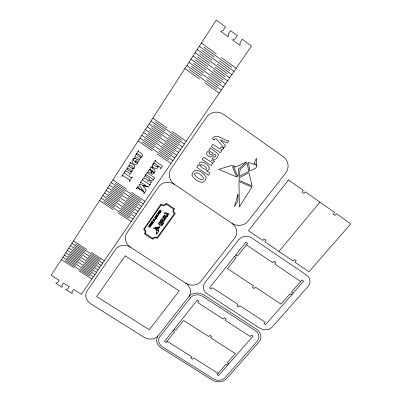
<?xml version="1.0" encoding="UTF-8"?>
<svg xmlns="http://www.w3.org/2000/svg" width="402" height="402" viewBox="0 0 402 402"><rect width="100%" height="100%" fill="white"/><g stroke="black" fill="none" stroke-linecap="round" stroke-linejoin="round"><path stroke-width="0.6" d="M158.107 335.871L157.966 336.082A10.542 8.794 16.5 0 0 161.509 348.202L212.266 380.031A10.392 8.527 10.7 0 0 226.572 378.714L258.883 342.137A10.784 9.135 7.4 0 0 256.486 329.238L203.874 294.988A10.924 9.452 14.4 0 0 189.131 296.314L158.107 335.871A10.608 8.879 18.7 0 1 143.946 337.188L91.073 304.033A10.849 9.095 25.6 0 1 87.098 290.817L115.61 249.361A11.241 9.799 26.3 0 1 130.173 247.029L186.161 283.475A10.99 9.553 17.2 0 1 188.94 296.52M145.368 233.567L152.604 238.321M278.998 251.411L319.957 202.136M185.91 283.289A11.14 9.824 16.3 0 0 200.879 281.294L234.642 238.21A11.568 10.598 12.5 0 0 232.346 223.648L174.121 184.166A11.824 10.904 28.3 0 0 158.564 186.92L126.937 232.899A11.392 10.085 26.7 0 0 130.459 247.19M167.071 341.218L191.895 356.86L190.839 358.132L192.583 359.227L193.638 357.961L218.075 373.357M61.345 259.657L74.385 267.928M78.963 270.832L91.872 279.023M173.031 330.635L174.669 331.675L166.036 342.514L164.418 341.494L197.261 300.113L198.93 301.193L197.819 302.595L223.306 319.098L224.442 317.731L226.231 318.892L225.095 320.258L250.17 336.494L251.33 335.157L252.943 336.208L218.567 375.589L216.995 374.599L226.009 364.247L227.592 365.252M68.174 255.843L92.686 271.456M64.335 255.039L77.415 263.36M82.008 266.285L94.952 274.521M66.667 258.154L91.143 273.722M62.838 257.35L75.898 265.647M80.48 268.561L93.41 276.777M174.182 329.188L175.82 330.228L183.573 320.489L208.754 336.59L209.854 335.268L211.628 336.399L210.522 337.72L235.306 353.569L227.21 362.865L228.793 363.875M65.169 260.461L89.611 275.978M68.858 248.039L81.998 256.441M86.616 259.39L99.626 267.707M71.199 251.19L95.792 266.898M67.345 250.381L80.465 258.757M85.073 261.697L98.063 269.988M69.682 253.521L94.239 269.184M65.838 252.712L78.938 261.064M83.536 263.993L96.505 272.26M75.787 244.14L100.495 259.993M71.908 243.326L85.088 251.778M89.721 254.747L102.766 263.114M74.249 246.496L98.922 262.305M70.38 245.687L83.541 254.114M88.164 257.074L101.193 265.415M72.722 248.848L97.354 264.606M73.44 240.954L86.646 249.431M91.279 252.411L104.349 260.803M102.827 195.503L116.429 204.492M121.203 207.648L134.665 216.542M105.203 198.905L130.655 215.708M101.168 198.065L114.751 207.025M119.52 210.171L132.956 219.035M103.545 201.452L128.957 218.201M99.52 200.613L113.083 209.548M117.841 212.683L131.258 221.517M106.158 190.352L119.806 199.397M124.595 202.578L138.102 211.527M108.54 193.774L134.072 210.688M104.485 192.935L118.113 201.95M122.896 205.12L136.378 214.04M106.867 196.347L132.358 213.206M109.515 185.151L123.213 194.261M128.017 197.457L141.564 206.467M111.902 188.603L137.519 205.628M107.831 187.759L121.504 196.834M126.303 200.02L139.831 209.005M110.218 191.196L135.796 208.166M112.907 179.91L126.645 189.081M131.469 192.297L145.062 201.367M115.299 183.387L140.996 200.523M111.208 182.538L124.927 191.674M129.74 194.885L143.308 203.925M113.595 186L139.258 203.08M235.783 254.903L237.502 256.054L247.637 243.351L245.908 242.18L209.462 287.963L211.145 289.063L212.291 287.631L238.024 304.48L236.853 305.882L238.657 307.063L239.828 305.661L265.139 322.238L263.948 323.605L265.576 324.67L303.646 281.174L301.972 280.043L291.41 292.138L293.073 293.254M234.461 256.556L236.18 257.707L227.472 268.611L253.521 285.897L252.315 287.345L254.139 288.556L255.35 287.108L280.963 304.108L290.038 293.716L291.696 294.827M246.401 244.903L272.837 262.737L274.104 261.225L275.958 262.476L274.697 263.988L300.681 281.521M139.926 138.127L154.021 147.78M158.966 151.167L172.905 160.71M142.338 141.805L168.699 159.845M138.107 140.936L152.177 150.554M157.117 153.931L171.031 163.443M143.579 132.469L157.725 142.187M162.689 145.599L176.674 155.212M146.001 136.177L172.448 154.338M141.75 135.303L155.865 144.991M160.825 148.388L174.785 157.966M144.167 138.997L170.574 157.097M147.273 126.761L161.463 136.549M166.443 139.981L180.473 149.66M149.695 130.499L176.232 148.785M145.423 129.62L159.589 139.373M164.564 142.795L178.568 152.443M147.841 133.343L174.337 151.569M150.996 121.002L165.232 130.856M170.232 134.313L184.312 144.062M153.418 124.771L180.051 143.182M149.127 123.886L163.343 133.71M168.332 137.157L182.387 146.866M151.554 127.64L178.136 145.991M152.871 118.103L167.131 127.992M172.136 131.464L186.242 141.243M155.298 121.886L181.97 140.363M184.885 68.586L199.558 79.073M204.703 82.752L219.206 93.113M191.407 66.355L218.934 86.088M186.915 65.446L201.613 75.968M206.769 79.661L221.296 90.063M189.367 69.496L216.844 89.154M195.523 60.034L223.14 79.908M191.005 59.119L205.754 69.717M210.929 73.44L225.502 83.912M193.457 63.204L221.035 83.003M188.955 62.29L203.678 72.852M208.844 76.556L223.396 86.998M199.673 53.647L227.391 73.672M195.136 52.727L209.939 63.41M215.13 67.154L229.753 77.712M197.593 56.848L225.261 76.797M193.066 55.928L207.844 66.571M213.025 70.305L227.622 80.817M199.307 46.28L214.16 57.039M219.371 60.813L234.044 71.445M201.764 50.431L229.532 70.531M197.216 49.511L212.045 60.23M217.246 63.993L231.894 74.586M201.407 43.034L216.286 53.833M221.507 57.622L236.205 68.29M203.864 47.205L231.678 67.37M232.09 223.447A11.743 10.909 9.8 0 0 248.069 221.07L285.636 173.131A12.281 11.758 -5.6 0 0 283.204 156.639L223.733 114.459A12.492 12.201 39.1 0 0 206.442 117.319L171.162 168.609A12 11.241 29.4 0 0 174.418 184.337M145.363 233.567A3.668 3.266 26.8 0 0 144.398 229.225L161.197 204.93A3.759 3.442 27.8 0 0 166.287 204.201L173.569 209A3.734 3.422 24.2 0 0 174.367 213.638L157.127 237.597A3.643 3.251 24.1 0 0 152.604 238.321M160.142 212.507C159.242 214.145 159.87 209.829 158.473 212.135A0.583 0.528 26.9 0 0 158.478 212.316A0.528 0.482 26.9 0 0 158.574 212.542C158.664 212.05 159.634 211.156 159.363 213.05A0.613 0.558 26.8 0 0 159.514 213.14A0.513 0.462 26.8 0 0 159.89 213.166C160.83 213.015 159.941 211.457 160.142 212.507M157.81 213.442L158.911 214.698L157.624 213.688A0.558 0.508 26.9 0 1 157.584 213.447L157.991 212.864A0.558 0.508 26.9 0 1 158.237 212.809L159.674 213.613L158.298 213.045L157.81 213.442M218.311 154.83L217.809 156.664A9.226 8.869 27.8 0 1 217.005 157.875C215.944 159.514 213.578 159.85 212.135 158.504L213.532 156.549C215.055 158.308 217.186 155.117 214.874 154.514A0.904 0.869 25 0 0 214.281 154.504L210.563 156.845A2.357 2.266 26.9 0 1 209.794 156.855L207.653 155.76L206.548 153.936A2.216 2.126 27.7 0 1 206.583 153.122L207.824 151.338L209.713 150.866L208.97 149.951L210.457 147.841L218.07 153.976A2.171 2.09 24.4 0 1 218.311 154.83M161.951 224.653C158.81 226.442 158.011 219.994 161.951 224.653M228.386 33.979L228.326 36.883L220.773 31.341L223.346 30.276L225.532 26.944L216.236 20.1L51.195 275.355L59.154 280.355L57.697 282.571L55.747 283.224L62.22 287.279L62.019 285.284L63.481 283.073L69.234 286.686L67.762 288.882L65.807 289.525L72.244 293.56L72.053 291.576L73.536 289.385L81.39 294.324L251.456 46.024L242.305 39.285L240.084 42.572L240.009 45.451L232.507 39.949L235.08 38.899L237.291 35.597L230.582 30.658L228.386 33.979M238.004 194.412L237.873 201.196L234.441 206.643L238.004 194.412M156.413 228.13L156.378 229.416L155.654 227.924L157.664 227.035L156.413 228.13M156.589 229.577L156.579 229.964L158.79 230.874L158.142 228.748L156.589 229.577M136.333 154.333L140.027 157.177L141.208 156.936L141.268 156.388L140.308 155.524L137.052 153.438L136.474 153.675L138.479 150.599L138.444 151.398L142.233 154.262L142.388 155.74L142.062 156.468L141.042 157.358L140.187 157.343L140.981 157.88L139.162 160.272C139.851 158.875 135.444 155.981 134.489 157.102L136.323 153.906L136.333 154.333M152.323 164.991C151.855 168.212 157.659 170.277 158.318 166.503L158.122 165.885L160.745 167.75L160.634 169.056L162.584 166.187L155.649 161.448L155.318 161.086L155.438 160.187L153.659 162.835L154.182 163.192L153.142 163.498L152.323 164.991M209.216 167.88C209.241 169.418 207.839 170.77 206.291 170.639L210 173.187L208.472 175.312L196.744 167.262L198.191 165.212L199.156 165.825C197.769 158.142 208.759 163.78 209.216 167.88M194.412 174.016C195.272 176.488 201.784 182.317 203.713 178.523C202.864 176.051 196.322 170.187 194.412 174.016M192.03 174.398L192.02 174.659A3.337 3.146 26.2 0 0 192.106 175.418C193.945 179.061 198.211 181.94 202.266 182.357A3.327 3.136 23.6 0 0 203.02 182.176L205.131 180.418L206.115 177.88A3.332 3.146 23.6 0 0 206.035 177.121C204.211 173.453 199.915 170.548 195.839 170.136A3.342 3.156 26.3 0 0 195.081 170.322L193.201 171.81L192.03 174.398M144.172 192.372L143.921 193.643L146.283 190.171L142.861 185.568L148.328 187.166L150.644 183.749L149.564 184.518L148.514 184.046L143.117 180.387L142.74 179.945L142.946 178.815L140.032 183.156L140.951 182.558L141.499 182.749L147.479 186.634L139.313 184.232L138.921 184.819L143.599 191.377C142.69 189.553 136.449 188.9 138.343 186.036L136.353 188.644L137.263 187.925L138.122 188.025L144.172 192.372M156.664 228.215L156.594 229.336L158.102 228.537L157.75 227.23L156.664 228.215M134.846 166.564C134.931 167.724 133.906 169.408 132.559 168.75C133.494 169.945 132.303 172.242 130.735 171.734L131.524 172.262L129.745 174.599C130.404 173.212 126.087 170.438 125.122 171.463L127.007 168.574C127.253 170.071 129.957 171.468 131.464 171.654L131.74 170.92C130.409 170.041 128.61 167.755 127.153 168.353L128.952 165.589C129.168 167.086 131.776 168.272 133.233 168.694L133.69 167.941C132.358 167.061 130.549 164.755 129.097 165.368L130.846 162.313L130.831 163.056L134.132 165.378L134.846 166.564M152.278 223.643L151.951 224.236L150.78 223.462L151.484 222.934L152.278 223.643M238.592 168.885L237.924 176.965L234.004 167.629L246.707 161.84L238.592 168.885M239.145 177.94L238.939 180.342L252.099 185.87L248.974 172.639L239.145 177.94M138.313 161.318L138.087 162.413L136.941 163.85A3.452 3.166 38.9 0 1 135.228 164.393C130.735 164.579 131.303 157.011 135.796 158.237L134.499 158.363L133.509 159.066A1.462 1.342 39.2 0 0 133.384 160.348L134.971 162.061L136.946 159.046L138.042 160.277L138.313 161.318M151.177 172.976L151.242 173.679C152.855 175.171 154.966 172.564 155.071 170.95C155.463 168.83 150.921 168.634 151.745 167.006L152.956 167.307L151.534 166.785L150.79 167.086L150.087 168.091L150.378 169.368L148.946 169.76L148.253 170.875A1.548 1.427 35.2 0 0 148.981 172.584L150.408 172.84L152.378 171.051L154.182 172.272L154.092 172.795L153.448 173.021L152.926 172.066L152.172 171.94L151.177 172.976M165.423 218.095L164.307 218.879L164.92 219.135A0.794 0.719 25.2 0 0 165.207 219.105L165.76 218.713A2.789 2.533 25.6 0 0 165.991 218.361L166.121 217.834A0.658 0.598 25.2 0 0 166.041 217.588L163.885 216.01A1.01 0.915 25.7 0 1 163.699 215.794C163.524 216.819 163.106 216.437 162.589 217.301A0.678 0.613 25.6 0 0 162.604 217.613L163.589 218.392A0.714 0.648 25.5 0 0 163.82 218.392L164.91 217.728L165.423 218.095M162.674 224.617L161.921 225.738A1.05 0.95 25 0 1 161.388 225.864L159.745 225.135L158.453 223.919A1.05 0.95 25.4 0 1 158.378 223.396L159.192 222.311A1.045 0.945 25.4 0 1 159.654 222.221L161.297 222.949L162.594 224.17A1.045 0.94 25 0 1 162.674 224.617M163.312 217.226C163.9 218.517 165.167 216.733 163.549 216.969A0.573 0.518 25.5 0 0 163.358 217.13L163.323 217.196M240.1 169.393L239.265 176.443L248.803 171.342L247.145 163.091L240.1 169.393M160.368 220.462L160.463 220.974L160.167 220.788L159.745 221.386L163.363 223.783L163.805 223.165L162.664 222.406L162.981 222.366A0.714 0.648 25.2 0 0 163.227 222.236L163.503 221.798A0.744 0.673 25.2 0 0 163.503 221.502L162.458 220.391L161.006 219.844A0.744 0.673 25.5 0 0 160.72 219.954L160.368 220.462M209.005 152.83C209.271 155.212 212.02 154.544 213.251 153.323L210.774 151.795A1.492 1.432 27.2 0 0 210.271 151.79L209.819 151.936A1.889 1.819 27 0 0 209.156 152.494L209.005 152.83M162.745 221.783C160.358 222.884 160.353 218.567 162.745 221.783M124.535 172.433L124.806 173.403L130.786 177.418L131.343 177.609L132.298 176.93L129.354 181.387L129.57 180.227L129.193 179.784L123.761 176.116L122.716 175.644L121.716 176.312L124.66 171.795L124.535 172.433M156.559 232.24L156.082 234.25L156.599 233.356L156.559 232.24M152.373 170.89L150.976 171.146L149.619 170.207L149.544 169.704L150.373 169.538L152.373 170.89M159.338 227.607L159.212 228.045L158.252 228.482L157.951 227.13L159.338 227.607M158.142 166.267L157.74 166.986L156.544 166.735L154.056 165.071L153.268 163.971C154.403 162.112 157.162 165.393 158.142 166.267M137.69 162.554L136.966 163.137L135.178 162.202L136.032 160.9L137.69 162.554M256.798 165.373L255.858 168.157L249.763 170.971L248.421 162.438L256.798 165.373M152.484 223.778L151.996 224.542L150.474 223.532L151.067 222.788A0.628 0.568 26.6 0 1 151.338 222.708L152.489 223.487A0.673 0.608 26.5 0 1 152.484 223.778M145.348 175.614L145.735 176.443L149.845 179.237L147.986 181.629C148.79 180.242 144.348 177.413 143.408 178.488L145.328 175.262L145.348 175.614M147.549 172.337L147.474 172.78L147.931 173.172L154.71 177.769L152.956 180.352L153.067 179.448L152.313 178.84L146.675 175.046L146.132 174.764L145.423 175.116L147.524 171.986L147.549 172.337M159.177 226.547L158.87 227.301L159.338 227.472L159.177 226.547M200.472 165.202L200.402 165.378A1.025 0.975 26.6 0 0 200.387 165.905L202.693 168.167L205.638 169.518A1.02 0.97 24.7 0 0 206.136 169.322L206.588 168.689A1.005 0.955 24.7 0 0 206.603 168.167L204.296 165.91L201.347 164.549A1.005 0.955 26.7 0 0 200.849 164.74L200.472 165.202M149.961 180.674C149.951 185.87 154.785 178.679 149.961 180.674M256.255 158.629L254.059 163.453L256.853 164.524L256.255 158.629M164.77 213.487L164.197 213.226L165.202 212.477L169.111 213.854L168.664 214.482L166.534 213.552L168.172 215.181L167.704 215.834L165.453 213.321L164.77 213.487M214.311 139.725L214.145 140.042L212.417 138.836C215.688 131.635 224.683 141.584 228.894 140.826L227.291 143.057L220.246 139.876L225.532 145.509L223.874 147.82L216.623 139.112L215.733 138.775A1.126 1.095 30.3 0 0 214.959 138.956L214.311 139.725M158.775 231.055L156.896 234.306L156.594 230.15L158.775 231.055M165.046 219.698L164.905 219.904A0.719 0.653 25.2 0 1 164.624 220.07L164.137 220.1L164.498 220.341L164.076 220.939L161.348 219.125L161.79 218.497L163.689 219.703A0.502 0.457 25.3 0 0 163.971 219.678L164.378 219.251L165.046 219.698M167.679 216L167.533 216.206A0.724 0.658 25.2 0 1 167.252 216.371L166.76 216.402L167.126 216.648L166.699 217.246L163.961 215.427L164.408 214.794L166.312 216.005A0.508 0.457 25.4 0 0 166.594 215.98L167.006 215.552L167.679 216M214.512 161.297L213.402 162.453L211.427 162.704L212.618 163.529L211.135 165.589L202.256 159.458L203.789 157.288L209.99 161.358A1.638 1.573 25.3 0 0 210.754 161.328L212.331 159.79L214.512 161.297M223.768 148.393L222.638 149.569L220.638 149.835L221.834 150.67L220.326 152.77L211.377 146.544L212.939 144.328L219.19 148.464A1.658 1.603 25.6 0 0 219.964 148.428L221.567 146.861L223.768 148.393M251.913 187.015L239.336 206.929L238.964 181.523L251.913 187.015M161.036 204.02L143.584 229.371A3.035 2.703 26.8 0 1 144.378 233.763L152.775 239.275A3.015 2.688 24.1 0 1 157.288 238.371L175.312 213.542A3.08 2.824 24.2 0 1 174.604 208.844L166.081 203.136A2.99 2.739 27.7 0 1 165.845 203.663A3.1 2.839 27.8 0 1 161.036 204.02M125.178 255.868L96.681 296.57L149.303 329.74L179.262 290.882L125.178 255.868M148.619 226.175L150.021 227.356L150.202 227.095L149.182 225.864L150.745 226.326L150.926 226.07L149.403 225.065L150.564 226.08L149.011 225.617L149.901 227.029L148.619 226.175M149.65 224.713L151.544 225.185L150.363 223.693L150.579 224.331L150.207 224.864L149.65 224.713M152.112 221.195L151.408 222.195L152.936 223.205L153.629 222.221L152.871 222.904L152.408 222.602L152.765 221.733L152.237 222.482L151.715 222.14L152.112 221.195M152.835 220.16L154.237 221.351L152.835 220.16M153.152 219.713L154.559 220.894L153.951 219.175L155.313 219.819L153.785 218.809L154.388 220.532L153.152 219.713M154.685 217.522L155.906 218.598L155.765 219.175L156.544 218.07L156.036 218.417L154.685 217.522M155.267 216.688L156.669 217.889L156.167 217.286L156.664 216.572L157.433 216.804L155.901 215.789L156.484 216.452L155.986 217.165L155.267 216.688M156.855 214.427L156.147 215.437L157.679 216.457L158.378 215.457L157.614 216.15L157.152 215.844L157.509 214.964L156.976 215.728L156.453 215.382L156.855 214.427M159.313 210.919L161.232 211.402L160.041 209.879L160.262 210.527L159.88 211.075L159.313 210.919M150.705 224.502L150.413 224.924L151.237 225.15L150.705 224.502M160.388 210.703L160.086 211.135L160.921 211.362L160.388 210.703M190.453 297.822L159.901 336.695A8.593 7.171 16.5 0 0 162.534 346.921L213.331 378.805A8.467 6.95 10.7 0 0 225.004 377.724L257.275 341.097A8.789 7.447 7.4 0 0 255.31 330.585L202.749 296.4A8.904 7.703 14.4 0 0 190.453 297.822M238.758 239.743L204.854 282.757A9.03 7.924 12.9 0 0 207.266 293.922L259.898 328.238A8.924 7.643 5.5 0 0 272.315 326.932L308.043 286.485A9.306 8.186 -0.5 0 0 306.389 274.978L251.883 238.034A9.387 8.532 7.7 0 0 238.758 239.743M288.505 180.016L248.466 230.673L262.858 240.451L264.124 238.883L266.013 240.17L264.747 241.733L293.123 261.009L294.42 259.486L296.274 260.747L294.978 262.27L308.962 271.772L350.805 223.829L336.409 213.703L335.002 215.351L333.097 214.015L334.499 212.362L305.279 191.814L303.902 193.508L301.957 192.146L303.334 190.447L288.505 180.016M234.597 166.152L232.482 167.056L236.753 176.98L218.708 169.378L231.391 165.503L234.597 166.152M155.74 227.693L155.398 227.828L156.187 229.421L153.167 228.175L155.74 227.693"/></g></svg>
